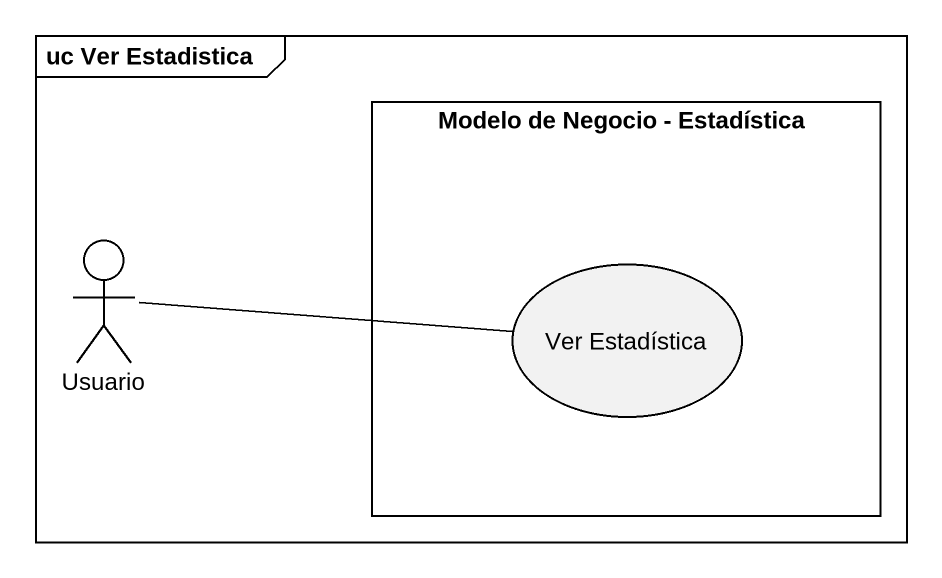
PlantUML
@startuml
mainframe uc Ver Estadistica
rectangle "Modelo de Negocio - Estadística" as Modelo_de_Negocio {
  usecase "Ver Estadística" as Ver_Estadística
}
actor Usuario
Ver_Estadística -left- Usuario
@enduml
